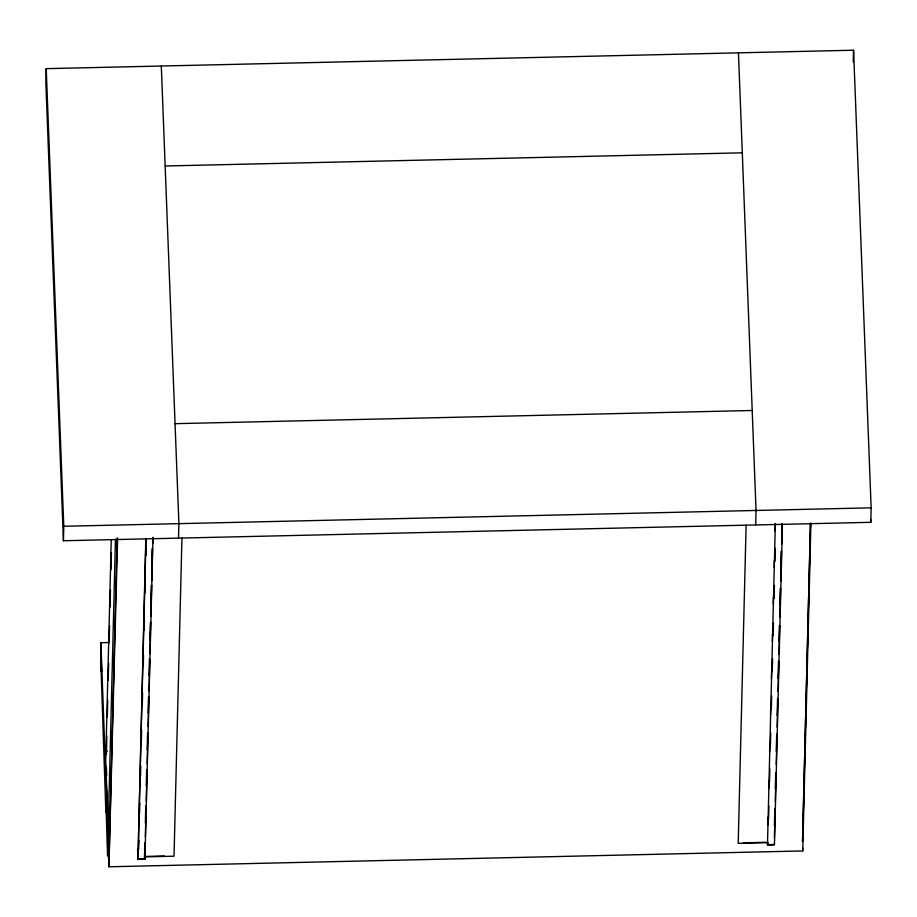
<?xml version="1.0" encoding="UTF-8"?>
<svg xmlns="http://www.w3.org/2000/svg" width="917" height="917" viewBox="0 0 917 917"><rect width="100%" height="100%" fill="white"/><g stroke="black" fill="none" stroke-linecap="round" stroke-linejoin="round"><path stroke-width="1.38" d="M109.261 642.519L100.916 642.702L105.787 775.965L105.925 774.269M46.217 68.649L45.85 83.138L63.433 540.755L870.783 522.323L871.15 507.835L853.567 50.217L46.217 68.649L63.789 526.278L63.433 540.755M100.916 642.702L100.881 662.888M100.664 659.85L100.698 658.246L105.81 810.674M111.244 539.677L105.707 761.511L109.169 857.269L117.617 538.107M105.913 774.131L105.936 773.329L108.16 831.226M106.383 754.485L106.842 735.87M107.312 717.266L107.736 700.095M108.24 680.059L108.664 662.888M109.169 642.851L109.593 625.669M110.063 607.065L110.487 589.895M110.991 569.858L111.416 552.676M115.45 539.299L107.553 855.928L105.822 800.403L106.005 802.994M810.937 523.022L802.753 850.942L108.882 866.783L117.124 538.119M152.99 537.247L144.955 859.275L137.986 859.435L145.792 538.462M137.986 859.435L145.986 538.841M138.708 848.982L138.914 840.396M139.59 813.196L139.843 803.177M140.519 775.988L140.771 765.97M141.413 740.202L141.665 730.184M142.341 702.995L142.594 692.977M143.27 665.788L143.522 655.77M144.164 630.002L144.416 619.984M145.092 592.795L145.344 582.776M146.021 555.587L146.273 545.569M144.84 843.113L144.45 858.862L138.456 859M145.344 823.076L145.769 805.905M146.273 785.869L146.663 770.131M147.167 750.095L147.591 732.912M148.095 712.876L148.485 697.138M149.024 675.669L149.448 658.498M149.918 639.883L150.342 622.712M150.846 602.675L151.271 585.505M151.775 565.468L152.199 548.286M144.955 859.275L145.218 842.563M145.356 836.843L146.112 806.788M146.25 801.057L147.041 769.581M147.179 763.85L147.935 733.795M148.107 726.642L148.863 696.588M149.001 690.856L149.792 659.369M149.93 653.649L150.72 622.162M150.858 616.442L151.649 584.954M151.752 580.656L152.531 549.168M152.68 543.449L152.818 537.717M178.54 538.13L178.895 523.641L161.312 66.024M144.863 856.879L174.024 856.214L181.944 538.061M782.43 524.318L774.441 844.901L767.472 845.061L767.38 842.666L738.208 843.331L746.117 525.189M755.688 524.948L756.044 510.471L738.46 52.842M767.793 825.071L767.942 817.207M768.652 788.586L768.893 780.699M769.604 752.078L769.822 743.492M770.532 714.87L770.693 707.007M771.403 678.385L771.644 670.499M772.332 641.178L772.515 634.014M773.26 603.959L773.444 596.807M774.212 567.451L774.395 560.298M775.083 530.966L775.255 523.813M767.472 845.061L775.335 523.515M768.584 818.87L768.904 805.986M769.512 781.651L769.833 768.778M770.44 744.444L770.727 732.992M771.335 708.669L771.656 695.785M772.263 671.45L772.584 658.566M773.157 635.676L773.478 622.792M774.086 598.457L774.407 585.585M775.014 561.25L775.335 548.366M774.395 825.885L774.831 808.714M775.323 788.677L775.725 772.928M776.252 751.459L776.688 734.288M777.146 715.684L777.582 698.513M778.074 678.477L778.51 661.295M779.003 641.258L779.393 625.52M779.897 605.484L780.321 588.301M780.826 568.265L781.25 551.094M781.754 531.058L781.937 523.905M774.418 837.37L775.129 808.748M775.312 801.596L776.023 772.962M776.24 764.377L776.986 734.322M777.169 727.17L777.88 698.548M778.063 691.384L778.808 661.329M778.991 654.176L779.702 625.554M779.92 616.969L780.631 588.347M780.814 581.183L781.559 551.128M781.742 543.976L782.235 523.939M810.468 523.298L802.547 841.439L802.811 835.719M802.547 841.439L810.479 523.71M853.269 62.069L853.567 50.217M165.152 165.988L742.3 152.818M175.055 423.677L752.204 410.495M63.789 526.278L871.15 507.835M105.065 751.917L106.292 751.894L105.065 751.78M164.292 856.008L144.84 856.455L144.817 855.756M743.744 842.78L765.97 842.276M769.134 844.603L773.937 844.488M105.948 809.94L106.12 812.542L106.063 800.449L106.131 802.295M137.573 849.073L137.859 856.191M870.68 519.469L870.783 522.323M802.65 848.122L802.753 850.942M767.85 842.23L767.942 844.626M107.908 841.439L108.882 866.783M106.406 767.323L106.716 775.839M107.278 791.474L107.484 797.16M108.195 817.047L108.664 829.839M108.263 680.185A8.104 7.038 1.4 0 1 108.126 676.54M105.077 750.977A12.872 11.176 1.4 0 1 107.323 751.092M101.248 662.704L101.523 671.794L101.306 662.063L101.248 662.704"/></g></svg>
